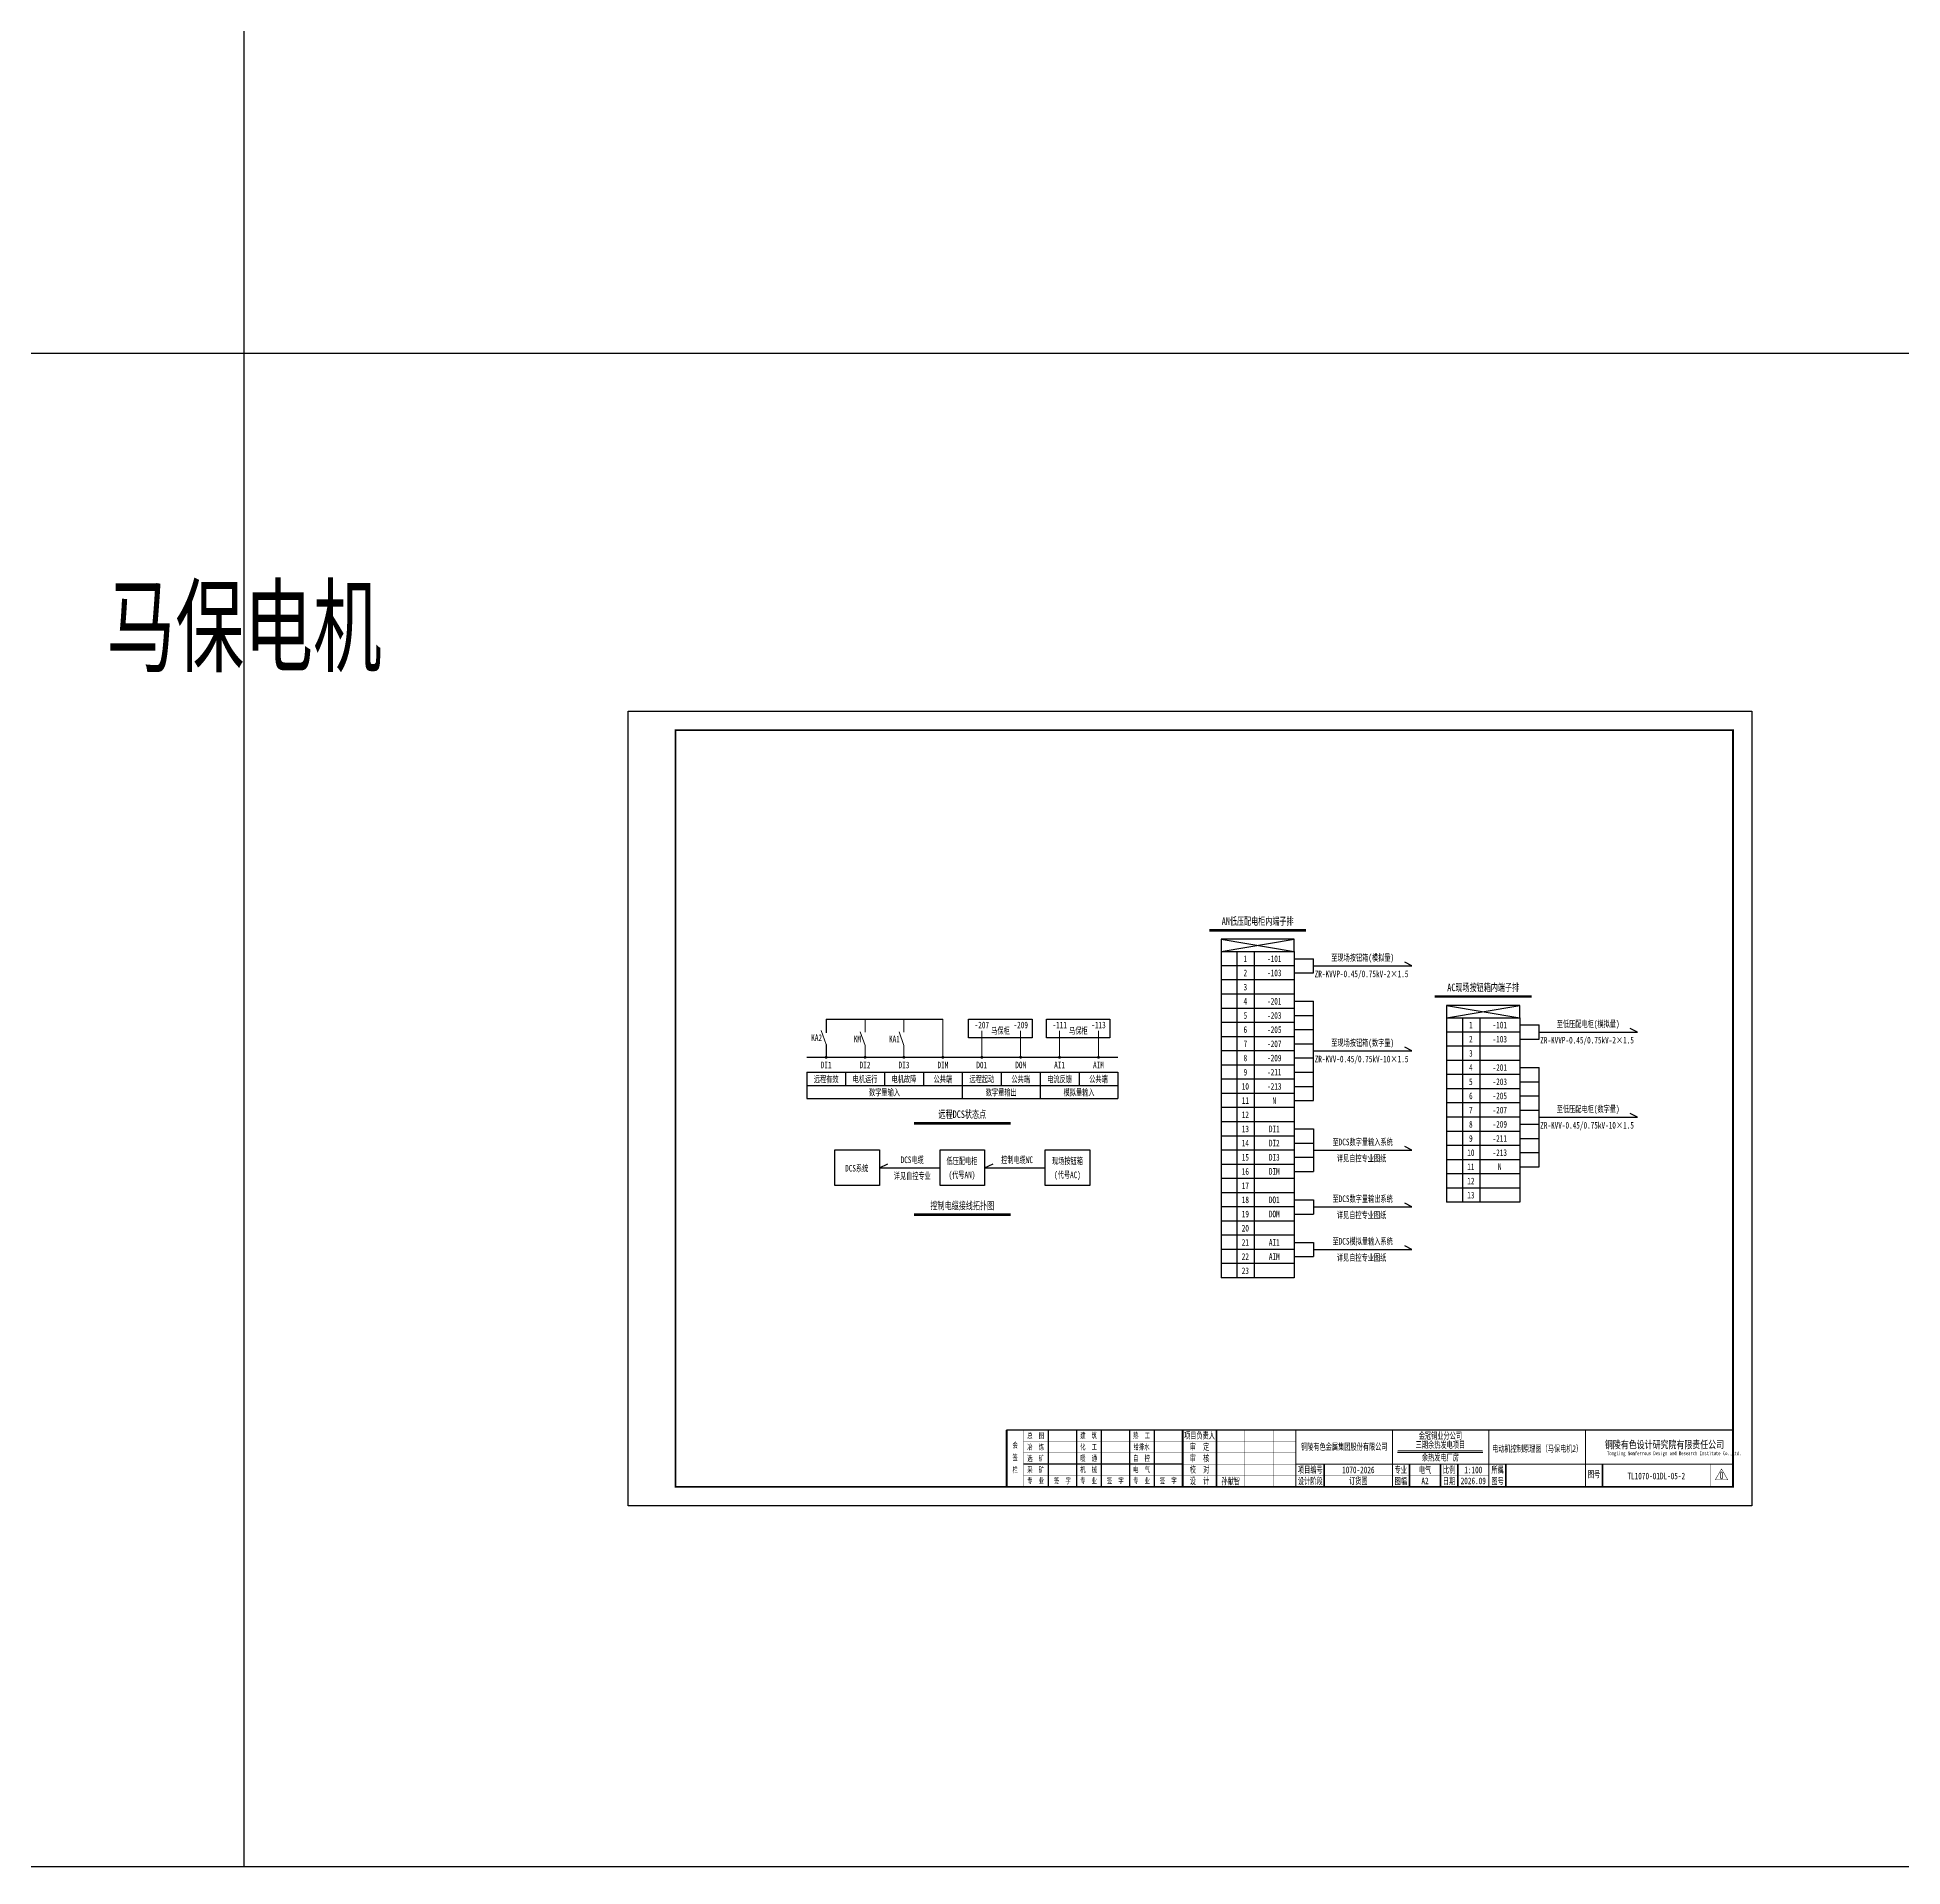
# Model space of a CAD drawing. Header units: millimetres. Extents: x -24326 to 675674, y 148048 to 606396.
# Drawn here: x 164740 to 263348, y 148048 to 244756 of the extents above; entities that cross this region are included whole.
import ezdxf
from ezdxf.enums import TextEntityAlignment as Align

# ---------------------------------------------------------------- set-up
doc = ezdxf.new("R2010")
doc.units = ezdxf.units.MM
for name, color, linetype, lineweight in [('CAXA0层', 7, 'Continuous', 25), ('SW', 8, 'Continuous', 20), ('TEXT', 4, 'Continuous', 0)]:
    doc.layers.add(name, color=color, linetype=linetype, lineweight=lineweight)
for name, color, linetype in [('动力平面设备层', 1, 'Continuous'), ('图框', 7, 'Continuous'), ('标注-照明', 7, 'Continuous'), ('照明平面导线层', 3, 'Continuous'), ('照明平面设备层', 1, 'Continuous')]:
    doc.layers.add(name, color=color, linetype=linetype)
doc.styles.add('HZ', font='simsun.ttf', dxfattribs={"width": 0.75})
doc.styles.add('标准', font='NSimSun.ttf', dxfattribs={"width": 0.667})

# ---------------------------------------------------------------- blocks, each defined once
blk = doc.blocks.new('3')
at = {"layer": 'TEXT', "color": 7, "lineweight": 25, "style": 'HZ', "width": 0.75}
for s, height, p in [('铜陵有色设计研究院有限责任公司', 400, (221501, 249018)), ('Tongling Nonferrous Design and Research Institute Co.,Ltd.', 200, (221613, 248659))]:
    blk.add_text(s, height=height, dxfattribs=at).set_placement(p)
blk = doc.blocks.new('铜陵有色图签02')
at = {"layer": '图框', "linetype": 'Continuous', "lineweight": 50}
for p, q in [((-38401, 3003), (-38401, 1)), ((-29100, 3001), (-29100, 0))]:
    blk.add_line(p, q, dxfattribs=at)
at = {"layer": '图框', "color": 7, "linetype": 'Continuous', "lineweight": 25}
for p, q in [((-36201, 3010), (-36201, 9)), ((-34701, 3010), (-34701, 9)), ((-33401, 3017), (-33401, 16)), ((-31901, 3017), (-31901, 16)), ((-30601, 3017), (-30601, 16)), ((-29100, 1201), (-37501, 1201))]:
    blk.add_line(p, q, dxfattribs=at)
at = {"layer": '图框', "color": 7, "linetype": 'Continuous', "lineweight": 35}
for p, q in [((-27300, 3001), (-27300, 1)), ((-21600, 1197), (-21600, -3)), ((-17100, 1200), (-17100, 0)), ((-15450, 0), (-15450, 1200)), ((-14550, 1200), (-14550, 0)), ((-12000, 1201), (-12000, 1)), ((-6900, 1202), (-6900, 2))]:
    blk.add_line(p, q, dxfattribs=at)
at = {"layer": '图框', "lineweight": 25}
blk.add_line((-17723, 1830), (-13223, 1830), dxfattribs=at)
at = {"layer": '图框', "lineweight": 70, "const_width": 70}
blk.add_lwpolyline([(-17980, 3001), (0, 3001), (-38401, 3001)], dxfattribs=at)
at = {"layer": '图框', "color": 7, "linetype": 'Continuous', "lineweight": 25, "const_width": 25}
for points in [[(-37501, 3000), (-37501, 0)], [(-25800, 3001), (-25800, 1)], [(-24300, 3001), (-24300, 1)], [(-23100, 2401), (-37501, 2401)], [(-23100, 1801), (-37501, 1801)], [(-23100, 1201), (-29100, 1201)], [(-12900, 600), (-18000, 600), (-37501, 600)], [(-602, 943), (-932, 371), (-272, 371), (-602, 943)]]:
    blk.add_lwpolyline(points, dxfattribs=at)
at = {"layer": '图框', "linetype": 'Continuous', "lineweight": 50, "const_width": 50}
for points in [[(-23100, 3001), (-23100, 1)], [(-18000, 3000), (-18000, 0)]]:
    blk.add_lwpolyline(points, dxfattribs=at)
at = {"layer": '图框', "lineweight": 50, "const_width": 50}
for points in [[(-12900, 3001), (-12900, 1)], [(-7800, 3001), (-7800, 1)], [(0, 3000), (0, 0)], [(-23100, 1200), (0, 1200)]]:
    blk.add_lwpolyline(points, dxfattribs=at)
at = {"layer": '图框', "lineweight": 25, "const_width": 35}
blk.add_lwpolyline([(-17723, 1930), (-13223, 1930)], dxfattribs=at)
at = {"layer": '图框', "color": 7, "linetype": 'Continuous', "lineweight": 35, "const_width": 25}
blk.add_lwpolyline([(-1200, 1201), (-1200, 0)], dxfattribs=at)
at = {"layer": '图框', "linetype": 'Continuous', "lineweight": 70, "const_width": 70}
blk.add_lwpolyline([(-38401, 1), (0, 0)], dxfattribs=at)
at = {"layer": '图框', "lineweight": 25}
blk.add_blockref('3', (-228268, -246986), dxfattribs=at)
at = {"layer": 'TEXT', "color": 7, "lineweight": 25, "style": '标准', "width": 0.667}
for s, height, p in [('会', 300, (-37942, 2054)), ('冶  炼', 300, (-36862, 1955)), ('总  图', 300, (-36862, 2555)), ('建  筑', 300, (-34062, 2562)), ('化  工', 300, (-34062, 1962)), ('给排水', 300, (-31262, 1962)), ('热  工', 300, (-31262, 2562)), ('项目负责人', 350, (-28197, 2541)), ('审  定', 350, (-28197, 1941)), ('栏', 300, (-37942, 754)), ('签', 300, (-37942, 1404)), ('采  矿', 300, (-36862, 754)), ('选  矿', 300, (-36862, 1355)), ('机  械', 300, (-34062, 761)), ('暖  通', 300, (-34062, 1362)), ('电  气', 300, (-31262, 761)), ('自  控', 300, (-31262, 1362)), ('校  对', 350, (-28197, 741)), ('审  核', 350, (-28197, 1341)), ('项目编号', 350, (-22343, 730)), ('专业', 350, (-17559, 730)), ('比例', 350, (-15009, 730)), ('所属', 350, (-12438, 730)), ('专  业', 300, (-36862, 170)), ('签  字', 300, (-35449, 170)), ('专  业', 300, (-34062, 177)), ('签  字', 300, (-32649, 177)), ('专  业', 300, (-31262, 177)), ('签  字', 300, (-29849, 177)), ('设  计', 350, (-28197, 139)), ('设计阶段', 350, (-22343, 130)), ('图幅', 350, (-17559, 130)), ('日期', 350, (-15009, 130)), ('图号', 350, (-12438, 130)), ('图号', 350, (-7339, 495))]:
    blk.add_text(s, height=height, dxfattribs=at).set_placement(p, align=Align.CENTER)

msp = doc.modelspace()

# ---------------------------------------------------------------- linework, layer by layer
at = {"color": 2, "linetype": 'ByBlock', "lineweight": -3, "ltscale": 100}
for p, q in [((175673.6, 148047.8), (175673.6, 548047.8)), ((675673.6, 228047.8), (-24326.4, 228047.8)), ((675673.6, 148047.8), (-24326.4, 148047.8))]:
    msp.add_line(p, q, dxfattribs=at)
at = {"color": 2, "linetype": 'ByBlock', "lineweight": 25}
for p, q in [((227315.6, 197073.2), (231182.7, 196422.4)), ((227315.6, 196422.4), (231182.7, 197073.2)), ((227315.6, 196422.4), (227315.6, 179176.9)), ((227315.6, 196422.4), (231182.7, 196422.4)), ((228151.5, 196422.4), (228151.5, 179176.9)), ((229071, 196422.4), (229071, 179176.9)), ((231182.7, 196422.4), (231182.7, 179176.9)), ((231182.7, 195672.6), (227315.6, 195672.6)), ((231182.7, 194922.8), (227315.6, 194922.8)), ((231182.7, 194173), (227315.6, 194173)), ((231182.7, 193423.2), (227315.6, 193423.2)), ((231182.7, 192673.4), (227315.6, 192673.4)), ((231182.7, 191923.6), (227315.6, 191923.6)), ((231182.7, 191173.8), (227315.6, 191173.8)), ((231182.7, 190424), (227315.6, 190424)), ((231182.7, 189674.2), (227315.6, 189674.2)), ((231182.7, 188924.4), (227315.6, 188924.4)), ((231182.7, 188174.6), (227315.6, 188174.6)), ((231182.7, 187424.8), (227315.6, 187424.8)), ((231182.7, 186674.9), (227315.6, 186674.9)), ((231182.7, 185925.1), (227315.6, 185925.1)), ((231182.7, 185175.3), (227315.6, 185175.3)), ((231182.7, 184425.5), (227315.6, 184425.5)), ((231182.7, 183675.7), (227315.6, 183675.7)), ((231182.7, 182925.9), (227315.6, 182925.9)), ((231182.7, 182176.1), (227315.6, 182176.1)), ((231182.7, 181426.3), (227315.6, 181426.3)), ((231182.7, 180676.5), (227315.6, 180676.5)), ((231182.7, 179926.7), (227315.6, 179926.7)), ((231182.7, 179176.9), (227315.6, 179176.9))]:
    msp.add_line(p, q, dxfattribs=at)
at = {"color": 1, "linetype": 'ByBlock'}
for p, q in [((231182.7, 196047.5), (232201.6, 196047.5)), ((231182.7, 195297.7), (232201.6, 195297.7)), ((232201.6, 195297.7), (232201.6, 196047.5)), ((232201.6, 195672.6), (237402.9, 195672.6)), ((231182.7, 193798.1), (232201.6, 193798.1)), ((232201.6, 188549.5), (232201.6, 193798.1)), ((231182.7, 193048.3), (232201.6, 193048.3)), ((231182.7, 192298.5), (232201.6, 192298.5)), ((243103.2, 192544.3), (244122.2, 192544.3)), ((244122.2, 191794.5), (244122.2, 192544.3)), ((231182.7, 191548.7), (232201.6, 191548.7)), ((243103.2, 191794.5), (244122.2, 191794.5)), ((244122.2, 192169.4), (249323.4, 192169.4)), ((231182.7, 190798.9), (232201.6, 190798.9)), ((232201.6, 191173.8), (237402.9, 191173.8)), ((231182.7, 190049.1), (232201.6, 190049.1)), ((243103.2, 190294.9), (244122.2, 190294.9)), ((243103.2, 189545.1), (244122.2, 189545.1)), ((244122.2, 185046.3), (244122.2, 190294.9)), ((231182.7, 189299.3), (232201.6, 189299.3)), ((231182.7, 188549.5), (232201.6, 188549.5)), ((243103.2, 188795.3), (244122.2, 188795.3)), ((243103.2, 188045.5), (244122.2, 188045.5)), ((244122.2, 187670.6), (249323.4, 187670.6)), ((231182.7, 187049.9), (232201.6, 187049.9)), ((243103.2, 187295.7), (244122.2, 187295.7)), ((243103.2, 186545.9), (244122.2, 186545.9)), ((231182.7, 186300), (232201.6, 186300)), ((231182.7, 185550.2), (232201.6, 185550.2)), ((232201.6, 185925.1), (237402.9, 185925.1)), ((243103.2, 185796.1), (244122.2, 185796.1)), ((231182.7, 184800.4), (232201.6, 184800.4)), ((243103.2, 185046.3), (244122.2, 185046.3)), ((231182.7, 183300.8), (232201.6, 183300.8)), ((231182.7, 182551), (232201.6, 182551)), ((232201.6, 182925.9), (237402.9, 182925.9)), ((231182.7, 181051.4), (232201.6, 181051.4)), ((232201.6, 180676.5), (237402.9, 180676.5)), ((231182.7, 180301.6), (232201.6, 180301.6))]:
    msp.add_line(p, q, dxfattribs=at)
at = {"color": 3, "linetype": 'ByBlock', "lineweight": 25}
for p, q in [((239236.2, 193570.1), (243103.2, 192919.2)), ((239236.2, 192919.2), (243103.2, 193570.1)), ((239236.2, 192919.2), (239236.2, 183171.8)), ((239236.2, 192919.2), (243103.2, 192919.2)), ((240072.1, 192919.2), (240072.1, 183171.8)), ((240991.5, 192919.2), (240991.5, 183171.8)), ((243103.2, 192919.2), (243103.2, 183171.8)), ((243103.2, 192169.4), (239236.2, 192169.4)), ((243103.2, 191419.6), (239236.2, 191419.6)), ((243103.2, 190669.8), (239236.2, 190669.8)), ((243103.2, 189920), (239236.2, 189920)), ((243103.2, 189170.2), (239236.2, 189170.2)), ((243103.2, 188420.4), (239236.2, 188420.4)), ((243103.2, 187670.6), (239236.2, 187670.6)), ((243103.2, 186920.8), (239236.2, 186920.8)), ((243103.2, 186171), (239236.2, 186171)), ((243103.2, 185421.2), (239236.2, 185421.2)), ((243103.2, 184671.4), (239236.2, 184671.4)), ((243103.2, 183921.6), (239236.2, 183921.6)), ((243103.2, 183171.8), (239236.2, 183171.8))]:
    msp.add_line(p, q, dxfattribs=at)
at = {"color": 2, "linetype": 'ByBlock', "lineweight": 25}
msp.add_lwpolyline([(227315.6, 196422.4), (231182.7, 196422.4), (231182.7, 197073.2), (227315.6, 197073.2)], close=True, dxfattribs=at)
at = {"color": 3, "linetype": 'ByBlock', "lineweight": 25}
msp.add_lwpolyline([(239236.2, 192919.2), (243103.2, 192919.2), (243103.2, 193570.1), (239236.2, 193570.1)], close=True, dxfattribs=at)
at = {"color": 7, "linetype": 'ByBlock', "lineweight": 20, "const_width": 75}
for points in [[(206401.6, 190835.1, 1), (206476.6, 190835.1, 1)], [(208458.1, 190835.1, 1), (208533.1, 190835.1, 1)], [(210514.6, 190835.1, 1), (210589.6, 190835.1, 1)], [(212571.1, 190835.1, 1), (212646.1, 190835.1, 1)], [(214627.6, 190835.1, 1), (214702.6, 190835.1, 1)], [(216684.1, 190835.1, 1), (216759.1, 190835.1, 1)], [(218740.6, 190835.1, 1), (218815.6, 190835.1, 1)], [(220797.1, 190835.1, 1), (220872.1, 190835.1, 1)]]:
    msp.add_lwpolyline(points, format="xyb", close=True, dxfattribs=at)
at = {"layer": 'CAXA0层', "color": 2, "linetype": 'ByBlock', "lineweight": 40}
for p, q in [((226700.1, 197576.7), (231798.2, 197576.7)), ((211087.8, 187370.5), (216185.9, 187370.5)), ((211087.8, 182540.3), (216185.9, 182540.3))]:
    msp.add_line(p, q, dxfattribs=at)
at = {"layer": 'CAXA0层', "color": 2, "linetype": 'ByBlock', "lineweight": 0}
for p, q in [((226700.1, 197511.2), (231798.2, 197511.2)), ((211087.8, 187305), (216185.9, 187305)), ((211087.8, 182474.8), (216185.9, 182474.8))]:
    msp.add_line(p, q, dxfattribs=at)
at = {"layer": 'CAXA0层', "color": 3, "linetype": 'ByBlock', "lineweight": 40}
msp.add_line((238620.7, 194073.5), (243718.8, 194073.5), dxfattribs=at)
at = {"layer": 'CAXA0层', "color": 3, "linetype": 'ByBlock', "lineweight": 0}
msp.add_line((238620.7, 194008), (243718.8, 194008), dxfattribs=at)
at = {"layer": 'SW', "color": 7, "linetype": 'ByBlock', "lineweight": 25}
for p, q in [((205410.8, 190050.1), (221862.8, 190050.1)), ((205410.8, 190050.1), (205410.8, 188653.7)), ((205410.8, 189351.9), (221862.8, 189351.9)), ((207467.3, 190050.1), (207467.3, 189351.9)), ((209523.8, 190050.1), (209523.8, 189351.9)), ((211580.3, 190050.1), (211580.3, 189351.9)), ((213636.8, 190050.1), (213636.8, 188653.7)), ((215693.3, 190050.1), (215693.3, 189351.9)), ((217749.8, 190050.1), (217749.8, 188653.7)), ((219806.3, 190050.1), (219806.3, 189351.9)), ((221862.8, 190050.1), (221862.8, 188653.7)), ((205410.8, 188653.7), (221862.8, 188653.7))]:
    msp.add_line(p, q, dxfattribs=at)
at = {"layer": '动力平面设备层', "color": 1, "linetype": 'ByBlock', "lineweight": -3, "ltscale": 100}
for p, q in [((237402.9, 195672.6), (237026.3, 195865.8)), ((249323.4, 192169.4), (248946.9, 192362.6)), ((237402.9, 191173.8), (237026.3, 191367)), ((249323.4, 187670.6), (248946.9, 187863.8)), ((232201.6, 187049.9), (232201.6, 184800.4)), ((237402.9, 185925.1), (237026.3, 186118.4)), ((232201.6, 183300.8), (232201.6, 182551)), ((237402.9, 182925.9), (237026.3, 183119.1)), ((232201.6, 181051.4), (232201.6, 180301.6)), ((237402.9, 180676.5), (237026.3, 180869.7))]:
    msp.add_line(p, q, dxfattribs=at)
at = {"layer": '动力平面设备层', "color": 3, "linetype": 'ByBlock', "lineweight": -3, "ltscale": 100}
for p, q in [((213970.1, 192842.8), (217328.8, 192842.8)), ((213970.1, 191870.3), (213970.1, 192842.8)), ((217328.8, 192842.8), (217328.8, 191870.3)), ((218083.1, 192842.8), (221441.8, 192842.8)), ((218083.1, 191870.3), (218083.1, 192842.8)), ((221441.8, 192842.8), (221441.8, 191870.3)), ((217328.8, 191870.3), (213970.1, 191870.3)), ((221441.8, 191870.3), (218083.1, 191870.3))]:
    msp.add_line(p, q, dxfattribs=at)
at = {"layer": '图框', "linetype": 'Continuous', "lineweight": 100, "const_width": 100}
msp.add_lwpolyline([(198473.6, 168129), (254373.6, 168129), (254373.6, 208129), (198473.6, 208129)], close=True, dxfattribs=at)
at = {"layer": '标注-照明', "linetype": 'ByBlock', "lineweight": 25, "ltscale": 100}
for p, q in [((206439.1, 192842.8), (206439.1, 192123.9)), ((206439.1, 192842.8), (212608.6, 192842.8)), ((206439.1, 191520.4), (206439.1, 190835.1)), ((205410.8, 190835.1), (221862.8, 190835.1)), ((209252.3, 184998.3), (209705, 185201.4)), ((209252.3, 184998.3), (212458.6, 184998.3)), ((214815, 184998.3), (215267.7, 185201.4)), ((214815, 184998.3), (218021.4, 184998.3))]:
    msp.add_line(p, q, dxfattribs=at)
for points in [[(209252.3, 184052.4), (206895.9, 184052.4), (206895.9, 185944.2), (209252.3, 185944.2)], [(214815, 184052.4), (212458.6, 184052.4), (212458.6, 185944.2), (214815, 185944.2)], [(220377.8, 184052.4), (218021.4, 184052.4), (218021.4, 185944.2), (220377.8, 185944.2)]]:
    msp.add_lwpolyline(points, close=True, dxfattribs=at)
at = {"layer": '照明平面导线层', "color": 0, "linetype": 'ByBlock', "lineweight": 20}
for p, q in [((208495.6, 192158.3), (208495.6, 192842.8)), ((210552.1, 192158.3), (210552.1, 192842.8)), ((212608.6, 190835.1), (212608.6, 192842.8)), ((206439.1, 191520.4), (206177.7, 192251.5)), ((208495.6, 191456.6), (208234.2, 192187.7)), ((208495.6, 190835.1), (208495.6, 191456.6)), ((210552.1, 191456.6), (210290.7, 192187.7)), ((210552.1, 190835.1), (210552.1, 191456.6)), ((214665.1, 190835.1), (214665.1, 192241.4)), ((216721.6, 190835.1), (216721.6, 192241.4)), ((218778.1, 190835.1), (218778.1, 192241.4)), ((220834.6, 190835.1), (220834.6, 192241.4))]:
    msp.add_line(p, q, dxfattribs=at)
at = {"layer": '照明平面设备层', "color": 0, "lineweight": -3, "ltscale": 100}
msp.add_lwpolyline([(195973.6, 209129), (255373.6, 209129), (255373.6, 167129), (195973.6, 167129)], close=True, dxfattribs=at)

# ---------------------------------------------------------------- block references
at = {"layer": '图框', "lineweight": 25}
msp.add_blockref('铜陵有色图签02', (254373.6, 168129), dxfattribs=at)

# ---------------------------------------------------------------- texts
at = {"layer": 'SW', "color": 4, "linetype": 'ByBlock', "lineweight": 25, "style": '标准', "width": 0.667}
for s, height, p in [('马保电机', 4000, (175673.6, 211628.5)), ('DCS电缆', 350, (210990.7, 185242.7)), ('低压配电柜', 350, (213618.5, 185184.4)), ('控制电缆WC', 350, (216531.8, 185242.7)), ('现场按钮箱', 350, (219195.4, 185184.4)), ('DCS系统', 350, (208055.8, 184796.2)), ('详见自控专业', 350, (210990.7, 184394)), ('(代号AN)', 350, (213618.5, 184445.6)), ('(代号AC)', 350, (219195.4, 184445.6))]:
    msp.add_text(s, height=height, dxfattribs=at).set_placement(p, align=Align.CENTER)
at = {"layer": 'SW', "color": 2, "linetype": 'ByBlock', "lineweight": 25, "style": '标准', "width": 0.667}
for s, p in [('AN低压配电柜内端子排', (229248.9, 197831.7)), ('远程DCS状态点', (213636.6, 187625.5)), ('控制电缆接线拓扑图', (213636.6, 182795.3))]:
    msp.add_text(s, height=400, dxfattribs=at).set_placement(p, align=Align.CENTER)
at = {"layer": 'SW', "color": 7, "linetype": 'ByBlock', "lineweight": 25, "style": '标准', "width": 0.667}
for s, p in [('至现场按钮箱(模拟量)', (234800.8, 195929.8)), ('2', (228599.8, 195122.8)), ('1', (228599.8, 195872.6)), ('-101', (230129.1, 195872.6)), ('-103', (230129.1, 195122.8)), ('ZR-KVVP-0.45/0.75kV-2×1.5', (234743.9, 195069.9)), ('3', (228599.8, 194373)), ('4', (228599.8, 193623.2)), ('-201', (230129.1, 193623.2)), ('-207', (214670.7, 192368.4)), ('马保柜', (215659.4, 192062.5)), ('-209', (216727.2, 192368.4)), ('-111', (218783.7, 192368.4)), ('马保柜', (219772.4, 192062.5)), ('-113', (220840.2, 192368.4)), ('5', (228599.8, 192873.4)), ('6', (228599.8, 192123.6)), ('-203', (230129.1, 192873.4)), ('-205', (230129.1, 192123.6)), ('1', (240520.3, 192369.4)), ('-101', (242049.6, 192369.4)), ('至低压配电柜(模拟量)', (246721.4, 192426.6)), ('7', (228599.8, 191373.8)), ('-207', (230129.1, 191373.8)), ('至现场按钮箱(数字量)', (234800.8, 191431)), ('2', (240520.3, 191619.6)), ('-103', (242049.6, 191619.6)), ('ZR-KVVP-0.45/0.75kV-2×1.5', (246664.4, 191566.7)), ('DI1', (206439.6, 190254.6)), ('DI2', (208496.1, 190254.6)), ('DI3', (210552.6, 190254.6)), ('DIM', (212609.1, 190254.6)), ('D01', (214665.6, 190254.6)), ('DOM', (216722.1, 190254.6)), ('AI1', (218778.6, 190254.6)), ('AIM', (220835.1, 190254.6)), ('8', (228599.8, 190624)), ('-209', (230129.1, 190624)), ('ZR-KVV-0.45/0.75kV-10×1.5', (234743.9, 190571)), ('4', (240520.3, 190120)), ('3', (240520.3, 190869.8)), ('-201', (242049.6, 190120)), ('远程有效', (206439.6, 189506.2)), ('电机运行', (208496.1, 189506.2)), ('电机故障', (210552.6, 189506.2)), ('公共端', (212609.1, 189506.2)), ('远程起动', (214665.6, 189506.2)), ('公共端', (216722.1, 189506.2)), ('电流反馈', (218778.6, 189506.2)), ('公共端', (220835.1, 189506.2)), ('10', (228599.8, 189124.4)), ('9', (228599.8, 189874.2)), ('-211', (230129.1, 189874.2)), ('-213', (230129.1, 189124.4)), ('5', (240520.3, 189370.2)), ('-203', (242049.6, 189370.2)), ('数字量输入', (209523.8, 188808)), ('数字量输出', (215693.3, 188808)), ('模拟量输入', (219806.3, 188808)), ('11', (228599.8, 188374.6)), ('N', (230129.1, 188374.6)), ('6', (240520.3, 188620.4)), ('-205', (242049.6, 188620.4)), ('12', (228599.8, 187624.8)), ('8', (240520.3, 187120.8)), ('7', (240520.3, 187870.6)), ('-207', (242049.6, 187870.6)), ('-209', (242049.6, 187120.8)), ('ZR-KVV-0.45/0.75kV-10×1.5', (246664.4, 187067.9)), ('至低压配电柜(数字量)', (246721.4, 187927.8)), ('13', (228599.8, 186874.9)), ('14', (228599.8, 186125.1)), ('DI1', (230129.1, 186874.9)), ('DI2', (230129.1, 186125.1)), ('至DCS数字量输入系统', (234800.8, 186182.4)), ('9', (240520.3, 186371)), ('-211', (242049.6, 186371)), ('15', (228599.8, 185375.3)), ('DI3', (230129.1, 185375.3)), ('详见自控专业图纸', (234743.9, 185322.4)), ('10', (240520.3, 185621.2)), ('-213', (242049.6, 185621.2)), ('16', (228599.8, 184625.5)), ('DIM', (230129.1, 184625.5)), ('11', (240520.3, 184871.4)), ('12', (240520.3, 184121.6)), ('N', (242049.6, 184871.4)), ('17', (228599.8, 183875.7)), ('18', (228599.8, 183125.9)), ('DO1', (230129.1, 183125.9)), ('至DCS数字量输出系统', (234800.8, 183183.1)), ('13', (240520.3, 183371.8)), ('19', (228599.8, 182376.1)), ('DOM', (230129.1, 182376.1)), ('详见自控专业图纸', (234743.9, 182323.2)), ('20', (228599.8, 181626.3)), ('21', (228599.8, 180876.5)), ('22', (228599.8, 180126.7)), ('AI1', (230129.1, 180876.5)), ('AIM', (230129.1, 180126.7)), ('至DCS模拟量输入系统', (234800.8, 180933.7)), ('详见自控专业图纸', (234743.9, 180073.8)), ('23', (228599.8, 179376.9))]:
    msp.add_text(s, height=350, dxfattribs=at).set_placement(p, align=Align.CENTER)
at = {"layer": 'SW', "color": 3, "linetype": 'ByBlock', "lineweight": 25, "style": '标准', "width": 0.667}
msp.add_text('AC现场按钮箱内端子排', height=400, dxfattribs=at).set_placement((241169.5, 194328.5), align=Align.CENTER)
at = {"layer": 'SW', "color": 7, "linetype": 'ByBlock', "lineweight": 25, "style": '标准', "width": 0.667}
for s, p in [('KA2', (206222.2, 191872.8)), ('KM', (208278.7, 191809)), ('KA1', (210335.2, 191809))]:
    msp.add_text(s, height=350, dxfattribs=at).set_placement(p, align=Align.MIDDLE_RIGHT)
at = {"layer": 'SW', "color": 4, "linetype": 'Continuous', "lineweight": 25, "style": '标准', "width": 0.667}
for s, height, p in [('金冠铜业分公司', 350, (238910.4, 170657.9)), ('铜陵有色金属集团股份有限公司', 350, (233827.5, 170076.7)), ('三期余热发电项目', 350, (238910.4, 170179.8)), ('余热发电厂房', 350, (238910.4, 169511.5)), ('电动机控制原理图（马保电机2）', 350, (244024.5, 169975.9)), ('1070-2026', 350, (234573, 168848.7)), ('电气', 350, (238097.8, 168848.7)), ('1:100', 350, (240647.8, 168848.7)), ('TL1070-01DL-05-2', 350, (250322.9, 168525.5)), ('0', 400, (253771.4, 168537)), ('A2', 350, (238097.8, 168269)), ('2026.09', 350, (240647.8, 168269))]:
    msp.add_text(s, height=height, dxfattribs=at).set_placement(p, align=Align.CENTER)
at = {"layer": 'SW', "color": 7, "linetype": 'Continuous', "lineweight": 25, "style": '标准', "width": 0.667}
msp.add_text('孙献智', height=350, dxfattribs=at).set_placement((227825.3, 168249.6), align=Align.CENTER)
at = {"layer": 'SW', "color": 1, "linetype": 'Continuous', "lineweight": 25, "style": '标准', "width": 0.667}
msp.add_text('订货图', height=350, dxfattribs=at).set_placement((234573, 168269), align=Align.CENTER)

doc.saveas('drawing.dxf')
